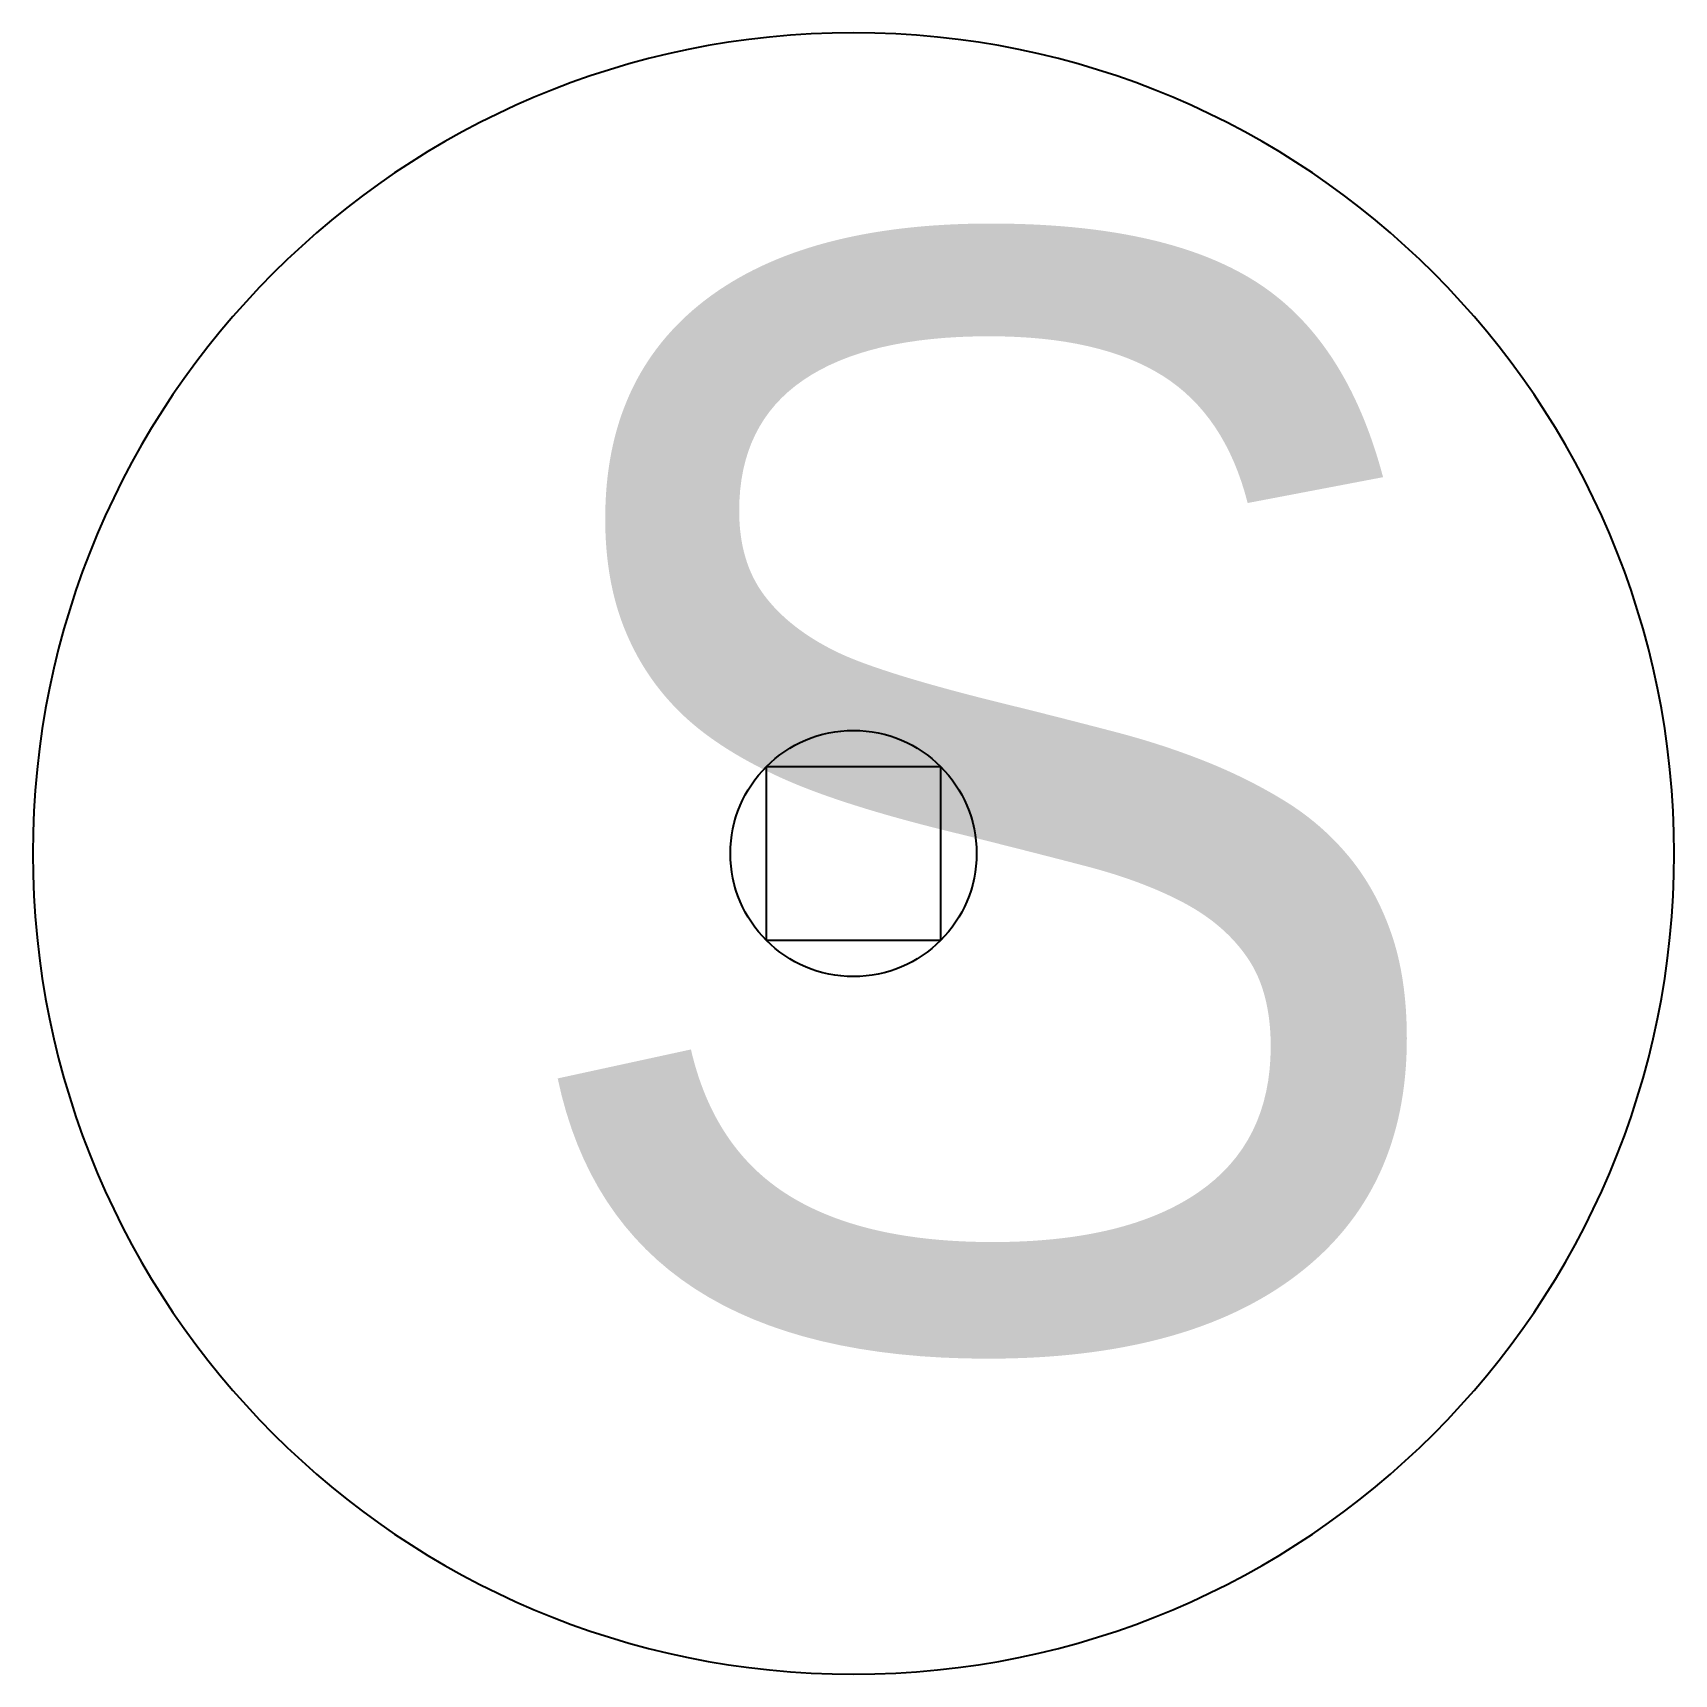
# Model space of a CAD drawing. Header units: feet. Extents: x -0.74 to 0.74, y -0.74 to 0.74.
import ezdxf

# ---------------------------------------------------------------- set-up
doc = ezdxf.new("R2010")
doc.units = ezdxf.units.FT
doc.header["$MEASUREMENT"] = 0
doc.layers.add('SYM-SANITARY SEWER', color=7, linetype='Continuous')

# ---------------------------------------------------------------- blocks, each defined once
blk = doc.blocks.new('SSCO')
at = {"flags": 128}
blk.add_lwpolyline([(0.04243, 0.04243), (0.04243, -0.04243), (-0.04243, -0.04243), (-0.04243, 0.04243)], close=True, dxfattribs=at)
blk.add_circle((0, 0), 0.06)

msp = doc.modelspace()

# ---------------------------------------------------------------- linework, layer by layer
msp.add_ellipse((0, 0, 1), major_axis=(0.5261, 0.5261), ratio=1, start_param=5.497787, end_param=11.780972)
at = {"layer": 'Defpoints'}
msp.add_point((-0.7099, -0.5294), dxfattribs=at)

# ---------------------------------------------------------------- block references
at = {"layer": 'SYM-SANITARY SEWER', "xscale": 1.860000000000582, "yscale": 1.860000000000582}
msp.add_blockref('SSCO', (0, 0), dxfattribs=at)

# ---------------------------------------------------------------- texts
at = {"insert": (-0.3289, 0.5562), "char_height": 1, "width": 5.054074, "attachment_point": 1}
msp.add_mtext('S', dxfattribs=at)

doc.saveas('drawing.dxf')
